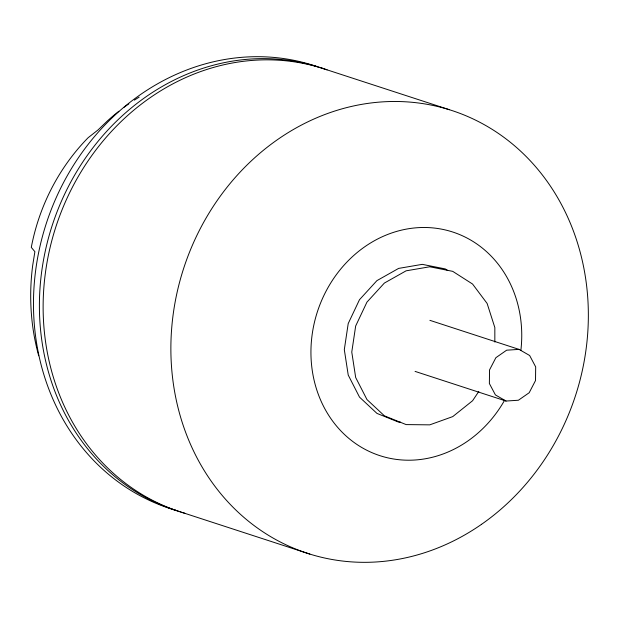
<?xml version="1.0" encoding="UTF-8"?>
<svg xmlns="http://www.w3.org/2000/svg" width="619" height="619" viewBox="0 0 619 619"><rect width="100%" height="100%" fill="white"/><g stroke="black" fill="none" stroke-linecap="round" stroke-linejoin="round"><path stroke-width="0.93" d="M478.827 391.401L472.591 400.733L452.744 416.602L429.764 424.851L406.134 424.588L384.414 415.836L366.966 399.557L355.677 377.497L351.77 352.064L355.67 325.996L366.943 302.134L384.384 283.053L406.095 270.828L429.725 266.781L452.706 271.346L472.56 284.036L487.13 303.472L494.836 327.552L494.836 342.052M519.024 349.387L506.659 350.184L495.873 357.697L489.544 369.899L489.374 383.525L495.417 394.922L506.04 401.042L518.397 400.238L529.191 392.732L535.52 380.53L535.683 366.905L529.647 355.499L519.024 349.387L429.888 320.333M400.563 422.181L398.675 422.158L376.963 413.407L359.515 397.127L348.226 375.068L344.311 349.627L348.211 323.567L359.492 299.704L376.932 280.624L398.636 268.398L422.266 264.352L445.254 268.917L447.638 270.441M321.625 68.075L449.363 109.702M415.063 371.392L506.04 401.042M182.11 512.439L309.848 554.075M176.129 510.396A232.883 205.995 -71.9 0 1 45.814 224.96A232.883 205.995 -71.9 0 1 317.439 66.72M38.711 355.763A213.965 189.259 -71.9 0 1 32.691 265.427L34.888 251.693L31.29 247.383A192.532 170.31 -71.9 0 1 88.153 137.697L98.011 129.951L107.783 120.573A213.965 189.259 -71.9 0 1 118.825 111.273M124.179 107.195A213.965 189.259 -71.9 0 1 128.845 103.853M134.377 100.131A213.965 189.259 -71.9 0 1 139.174 97.113M181.135 512.052A232.883 205.995 -71.9 0 1 51.903 226.376A232.883 205.995 -71.9 0 1 323.366 68.655M184.864 513.275A232.883 205.995 -71.9 0 1 55.633 227.591A232.883 205.995 -71.9 0 1 327.095 69.87M504.624 400.214A117.602 104.023 -71.9 0 1 330.507 418.073A117.602 104.023 -71.9 0 1 390.713 233.324A117.602 104.023 -71.9 0 1 520.881 350.354M481.512 524.332A232.883 205.995 -71.9 0 0 486.402 125.897A232.883 205.995 -71.9 0 0 170.89 345.441A232.883 205.995 -71.9 0 0 481.512 524.332"/></g></svg>
